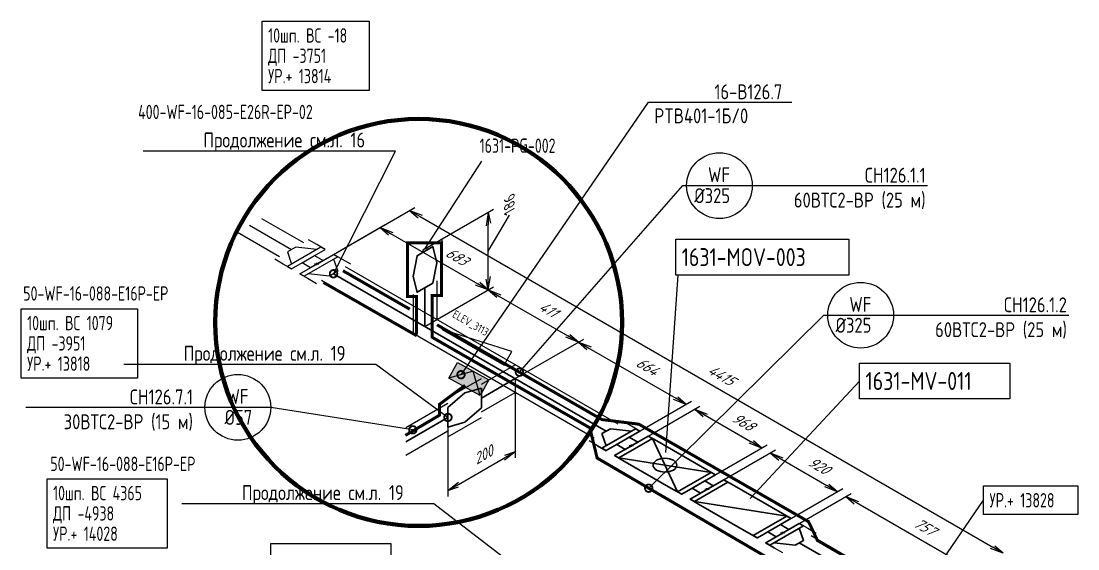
# Model space of a CAD drawing. Header units: millimetres. Extents: x 10051 to 26505, y 4675 to 5194.
# Drawn here: x 20534.5 to 20711.6, y 4920.1 to 5008.4 of the extents above; entities that cross this region are included whole.
import ezdxf
from ezdxf import colors
from ezdxf.entities.mleader import LeaderData, LeaderLine
from ezdxf.enums import TextEntityAlignment as Align
from ezdxf.math import Vec2, Vec3

# ---------------------------------------------------------------- set-up
doc = ezdxf.new("R2010")
doc.units = ezdxf.units.MM
doc.layers.get('0').update_dxf_attribs({"lineweight": 15})
for name, color, linetype, lineweight in [('--TEXT--', 150, 'Continuous', 25), ('_НС', 1, 'Continuous', 30), ('OFORMLENIE', 7, 'Continuous', 25), ('подложка', 252, 'Continuous', 9), ('Построение', 7, 'Continuous', 30)]:
    doc.layers.add(name, color=color, linetype=linetype, lineweight=lineweight)
doc.layers.add('Коробки', color=250, linetype='Continuous')
doc.styles.add('GOST_2.304', font='CS_Gost2304.shx', dxfattribs={"height": 2.5})
doc.styles.add('Style-CS_Gost2304', font='CS_Gost2304.shx')

# ---------------------------------------------------------------- blocks, each defined once
blk = doc.blocks.new('TerminatorOpen_0.4')
at = {"color": 0, "linetype": 'ByBlock', "lineweight": -2}
for q in [(-1, 0.2), (-1, 0), (-1, -0.2)]:
    blk.add_line((0, 0), q, dxfattribs=at)
blk = doc.blocks.new('A$C612D6D77')
at = {"layer": 'Коробки', "linetype": 'ByBlock', "ltscale": 0.5}
h = blk.add_hatch(color=3, dxfattribs=at)
h.paths.add_polyline_path([(300, 300), (0, 300), (0, 0)])
h.paths.add_polyline_path([(600, -2.328306436538696e-10), (600.0000000000001, 300), (300, 300)])
at = {"layer": 'Коробки', "linetype": 'ByBlock', "ltscale": 0.5, "true_color": 0xffffff}
blk.add_hatch(color=7, dxfattribs=at).paths.add_polyline_path([(0, -1.4210854715202e-14), (599.9999999997672, -1.4210854715202e-14), (300, 300)])
at = {"layer": 'Коробки', "linetype": 'ByBlock', "ltscale": 0.5}
for p, q in [((0, 0), (300, 300)), ((300, 300), (599.9999999997672, 0))]:
    blk.add_line(p, q, dxfattribs=at)
blk.add_lwpolyline([(0, 0), (600, 0), (600, 300), (0, 300)], close=True, dxfattribs=at)
blk = doc.blocks.new('_DotSmall')
at = {"color": 0, "linetype": 'ByBlock', "const_width": 0.5}
blk.add_lwpolyline([(-0.0625, 0, 1), (0.0625, 0, 1)], format="xyb", close=True, dxfattribs=at)

msp = doc.modelspace()

# ---------------------------------------------------------------- hatches: boundary and pattern name
at = {"layer": 'подложка', "true_color": 0x000000, "extrusion": (5.551115123125784e-17, -0.8164965809277268, -0.5773502691896247)}
h = msp.add_hatch(color=18, dxfattribs=at)
edge = h.paths.add_edge_path()
edge.add_arc((20586.87566228982, -2862.468224603889), 1, 225.0000000000001, 585.0000000000001)
at = {"layer": 'подложка', "extrusion": (0.7071067811865468, -0.4082482904638628, 0.5773502691896271)}
h = msp.add_hatch(color=256, dxfattribs=at)
edge = h.paths.add_edge_path()
edge.add_arc((14599.87276769448, -8849.471119199536), 1, -135.0000000000001, 225)
at = {"layer": 'подложка', "extrusion": (-0.7071067811865482, -0.4082482904638619, 0.5773502691896256)}
h = msp.add_hatch(color=256, dxfattribs=at)
edge = h.paths.add_edge_path()
edge.add_arc((6002.318785121346, 11752.72043361623), 0.4975144069315753, 135.0000000000001, 495.0000000000002)
h = msp.add_hatch(color=256, dxfattribs=at)
edge = h.paths.add_edge_path()
edge.add_arc((6007.947518095405, 11747.09170064217), 0.4975144069315753, 135.0000000000001, 495.0000000000002)
at = {"layer": 'подложка', "extrusion": (5.551115123125784e-17, -0.8164965809277268, -0.5773502691896247)}
h = msp.add_hatch(color=256, dxfattribs=at)
edge = h.paths.add_edge_path()
edge.add_arc((20617.30181700437, -2832.042069889404), 0.4975144069315753, 135.0000000000001, 495)
h = msp.add_hatch(color=256, dxfattribs=at)
edge = h.paths.add_edge_path()
edge.add_arc((20632.55848337131, -2816.785403522316), 1, 225.0000000000001, 585.0000000000001)
h = msp.add_hatch(color=256, dxfattribs=at)
edge = h.paths.add_edge_path()
edge.add_arc((20664.92369797223, -2784.420188921419), 1, 225.0000000000001, 585.0000000000001)
at = {"layer": 'Построение', "ltscale": 0.3, "extrusion": (0.7071067811865468, -0.4082482904638628, 0.5773502691896271)}
h = msp.add_hatch(color=256, dxfattribs=at)
edge = h.paths.add_edge_path()
edge.add_arc((14588.61530174625, -8849.471119199537), 1, 134.9999999999999, 494.9999999999999)
at = {"layer": 'Построение', "ltscale": 0.3, "extrusion": (5.551115123125784e-17, -0.8164965809277268, -0.5773502691896247)}
h = msp.add_hatch(color=256, dxfattribs=at)
edge = h.paths.add_edge_path()
edge.add_arc((20611.67308403019, -2826.413336915345), 0.4975144069315753, 135.0000000000001, 495)
at = {"layer": 'Построение', "ltscale": 0.3, "extrusion": (0.7071067811865468, -0.4082482904638628, 0.5773502691896271)}
h = msp.add_hatch(color=256, dxfattribs=at)
edge = h.paths.add_edge_path()
edge.add_arc((14582.98656877219, -8843.842386225479), 1, 134.9999999999999, 494.9999999999999)
at = {"layer": 'Построение', "ltscale": 0.3, "extrusion": (2.775557561562892e-17, -0.8164965809277268, -0.5773502691896247)}
h = msp.add_hatch(color=256, dxfattribs=at)
edge = h.paths.add_edge_path()
edge.add_arc((20655.07341526754, -2794.270471625964), 1.990057627726309, 225.0000000000001, 585.0000000000001)

# ---------------------------------------------------------------- linework, layer by layer
at = {"layer": '--TEXT--'}
for centre in [(20651.53048716794, 4980.895237887162), (20675.20417459032, 4959.191386119703), (20570.83571085417, 4943.76365240134)]:
    msp.add_circle(centre, 5.5075, dxfattribs=at)
at = {"layer": '_НС', "linetype": 'Continuous', "lineweight": 30, "const_width": 0.5}
for points in [[(20600.76243129489, 4955.92038503068), (20600.76243129489, 4962.335845873429), (20599.29439904066, 4962.335845873429), (20599.29439904066, 4971.31755171025), (20604.9833166957, 4971.31755171025), (20604.9833166957, 4962.519181582102), (20603.42338609061, 4962.519181582102), (20603.42338609061, 4955.3379759954)], [(20588.45044707344, 4966.639900971946), (20599.65442791881, 4960.204641262056)], [(20585.17932846796, 4964.685443502167), (20600.80020258134, 4955.767568235108)], [(20603.43145370133, 4955.481929274181), (20629.82717323733, 4940.330483234913), (20631.03828980521, 4935.280425740664), (20659.51428748916, 4918.639992315122), (20665.55857342441, 4918.172596630289), (20679.21444974377, 4910.341163659425), (20665.90132290174, 4902.541115023036), (20665.90132290174, 4904.899277214674), (20666.75930188273, 4905.650864695795), (20666.75930188273, 4911.157418728879), (20661.30284461754, 4914.312721885115), (20661.30284461754, 4906.407167709447), (20662.64642739695, 4905.35214831309), (20662.8003773019, 4900.565234928697), (20641.20421263569, 4887.950161159377)], [(20608.91017086609, 4947.454439436427), (20604.64460005649, 4944.287590255204), (20604.64460005649, 4942.462042754109), (20598.90573340398, 4939.066616903947)]]:
    msp.add_lwpolyline(points, dxfattribs=at)
msp.add_lwpolyline([(20604.20879927044, 4957.588735106243), (20631.83381709555, 4941.721681543006), (20638.04084789929, 4940.941077819247), (20666.47733982656, 4924.614260182878), (20667.95858832248, 4921.470946533227), (20682.46575546951, 4913.043397880783, -0.5755679881245659), (20682.46575546951, 4907.471010331525), (20643.22429299611, 4884.915454367685)], format="xyb", dxfattribs=at)
at = {"layer": 'OFORMLENIE', "color": 1, "lineweight": 106}
msp.add_circle((20601.13777636597, 4957.983795509195), 34.08296238890052, dxfattribs=at)
at = {"layer": 'подложка'}
for p, q in [((20611.66204139267, 4984.990171163183), (20602.16082873594, 4970.345553488951, 344.4163738883231)), ((20642.55953860984, 4936.226742191022, 51.14287221675836), (20644.64636875366, 4965.923203228638, 51.14287221675842)), ((20642.55953860984, 4936.226742191022, 51.14287221675816), (20644.64636875366, 4965.923203228638, 51.14287221675821)), ((20656.6975191336, 4928.512921412083, 61.48351498039429), (20675.01275718145, 4948.176564793583, 61.48351498039452)), ((20656.6975191336, 4928.512921412083, 61.48351498039429), (20675.01275718145, 4948.176564793583, 61.48351498039455)), ((20684.10040825585, 4911.161737375209, 84.72216661341066), (20695.78857438316, 4928.204975646469, 84.72216661341069)), ((20684.10040825585, 4911.161737375209, 84.72216661341069), (20695.78857438316, 4928.204975646469, 84.7221666134107))]:
    msp.add_line(p, q, dxfattribs=at)
at = {"layer": 'подложка', "extrusion": (-5.551115123125781e-17, 0.8164965809277269, 0.5773502691896247)}
for p, q in [((20584.06129580273, 4967.768113982122, 3.502362232888016), (20600.50152846545, 4977.259886735366, -9.921031525770745)), ((20601.38541194194, 4975.728955646118, -7.755968016309639), (20697.32341690644, 4920.339122654361, 70.57708501826478)), ((20574.80382985462, 4975.422315516058, -7.322313385532668), (20581.83974607222, 4971.360127393811, -1.577511850179421)), ((20584.06129580273, 4967.768113982122, 3.502362232887988), (20595.55178099711, 4974.402148702138, -5.879579641443415)), ((20570.80382985462, 4973.112914439247, -4.056327061821735), (20577.83974607222, 4969.050726317058, 1.688474473531512)), ((20596.4356644736, 4972.87121761289, -3.714516131982309), (20611.03038758042, 4964.444950298304, 8.202025384467005)), ((20584.06832612169, 4971.03004134931, -1.110699689320358), (20582.66817319699, 4971.838420017288, -2.253919765082445)), ((20585.48253968408, 4970.213544768412, 0.04400084905888768), (20584.06832612169, 4971.03004134931, -1.110699689320358)), ((20578.41147187215, 4967.764055025604, 3.508102464196652), (20577.01131894745, 4968.572433693582, 2.364882388434564)), ((20586.8897229275, 4969.401107143975, 1.192961156129526), (20588.30393648989, 4968.584610563019, 2.347661694508799)), ((20588.30393648989, 4968.584610563019, 2.347661694508799), (20589.70408941459, 4967.776231895041, 3.49088177027083)), ((20579.82568543454, 4966.947558444706, 4.662803002575897), (20578.41147187215, 4967.764055025604, 3.508102464196652)), ((20634.55848337131, 4940.922950222812, 41.46715690540823), (20588.87566228982, 4967.297939271564, 4.167289685173854)), ((20581.23286867797, 4966.135120820269, 5.811763309646535), (20582.64708224035, 4965.318624239313, 6.966463848025809)), ((20582.64708224035, 4965.318624239313, 6.966463848025809), (20584.04723516505, 4964.510245571335, 8.10968392378784)), ((20630.55848337131, 4938.613549146059, 44.73314322911916), (20584.87566228982, 4964.988538194812, 7.433276008884787)), ((20602.19155281576, 4957.300605215205, 18.30565509528547), (20613.68203800989, 4963.934639935222, 8.923713220954069)), ((20602.19155281576, 4957.300605215205, 18.30565509528545), (20613.68203800989, 4963.934639935222, 8.92371322095404)), ((20614.56592148638, 4962.403708846032, 11.08877673041517), (20626.14065176903, 4955.721035201525, 20.53950443135786)), ((20617.30181700437, 4948.576690118425, 30.64313414217627), (20628.7923021985, 4955.210724838442, 21.26119226784489)), ((20617.30181700437, 4948.576690118425, 30.64313414217627), (20628.7923021985, 4955.210724838442, 21.26119226784486)), ((20629.67618567499, 4953.679793749194, 23.426255777306), (20644.2116846233, 4945.287719518659, 35.29444097058656)), ((20611.67308403019, 4947.636340697369, 36.87196853231431), (20617.30181700437, 4950.886091195178, 32.2761273040317)), ((20606.04435105601, 4945.343175446571, 42.14421767549996), (20611.67308403019, 4948.592925944322, 37.54837644721738)), ((20611.67308403019, 4943.017538543863, 33.60598220860342), (20617.30181700437, 4946.267289041672, 29.01014098032081)), ((20606.04435105601, 4944.386590199618, 41.46780976059689), (20599.00843483864, 4940.324402077371, 47.21261129595017)), ((20635.3728498584, 4938.14337443556, 45.398070681405), (20646.86333505277, 4944.777409155577, 36.0161288070736)), ((20636.78003310182, 4937.330936811122, 46.54703098847564), (20648.27051829619, 4943.964971531139, 37.16508911414424)), ((20606.04435105601, 4938.811202799159, 37.52541552198296), (20611.67308403019, 4942.06095329691, 32.92957429370038)), ((20649.15440177268, 4942.434040441891, 39.33015262360534), (20656.87633381484, 4937.975780898661, 45.63508373422242)), ((20636.78706342078, 4940.59286417831, 41.93396906626727), (20635.38691049608, 4941.401242846288, 40.79074899050521)), ((20638.20127698316, 4939.776367597413, 43.08866960464651), (20636.78706342078, 4940.59286417831, 41.93396906626727)), ((20606.04435105601, 4939.767788046112, 38.201823436886), (20599.00843483864, 4935.705599923866, 43.94662497223928)), ((20631.13020917124, 4937.326877854604, 46.55277121978428), (20629.73005624654, 4938.135256522582, 45.40955114402222)), ((20648.03749904994, 4930.831435815562, 55.73871344504086), (20659.52798424431, 4937.465470535579, 46.35677157070945)), ((20649.4446822936, 4930.018998191124, 56.8876737521115), (20660.93516748774, 4936.653032911141, 47.50573187778009)), ((20661.81905096423, 4935.122101821893, 49.6707953872412), (20669.54098300662, 4930.663842278664, 55.97572649785825)), ((20660.70214824172, 4923.519497195564, 66.07935620867669), (20672.19263343609, 4930.153531915581, 56.69741433434528)), ((20662.10933148515, 4922.707059571127, 67.2283165157473), (20673.59981667952, 4929.341094291143, 57.84637464141589)), ((20674.48370015601, 4927.810163201895, 60.011438150877), (20692.37366943809, 4917.481384621133, 74.61853690259214)), ((20664.93775860991, 4924.34005273298, 64.91891543898883), (20666.3519721723, 4923.523556152024, 66.0736159773681)), ((20666.3519721723, 4923.523556152024, 66.0736159773681), (20667.752125097, 4922.715177484046, 67.2168360531302)), ((20679.90610169925, 4914.741490574161, 78.49333222327256), (20666.92369797223, 4922.236884860569, 67.89324396803322)), ((20660.69511792276, 4920.257569828318, 70.69241813088512), (20662.09527084747, 4919.44919116034, 71.8356382066472))]:
    msp.add_line(p, q, dxfattribs=at)
at = {"layer": 'подложка', "extrusion": (0.7071067811865468, -0.4082482904638627, 0.577350269189627)}
for p, q in [((20602.19155281576, 4970.299607206325, 27.49733755185065), (20613.68203800989, 4976.933641926342, 18.11539567751925)), ((20612.7981545334, 4969.923830567699, 14.24124228572368), (20616.33368843936, 4975.945492852086, 14.16907350207496)), ((20612.7981545334, 4965.46557102447, 11.08877673041517), (20612.7981545334, 4974.382090110928, 17.39370784103221)), ((20602.19155281576, 4957.300605215205, 18.30565509528547), (20613.68203800989, 4963.934639935222, 8.923713220954069)), ((20617.30181700437, 4948.576690118425, 30.64313414217621), (20617.30181700437, 4935.308620678334, 21.26119226784481)), ((20606.04435105601, 4942.077189122865, 39.8348165987414), (20606.04435105601, 4928.809119682774, 30.45287472440999)), ((20607.81211800899, 4930.850361135104, 29.73118688792296), (20615.53405005138, 4935.308620678334, 23.42625577730591))]:
    msp.add_line(p, q, dxfattribs=at)
at = {"layer": 'подложка', "extrusion": (-0.7071067811865468, 0.4082482904638627, -0.577350269189627)}
for p, q in [((20602.5226547553, 4970.490769000273, 27.22699395018702), (20601.86045087597, 4970.108445412319, 27.76768115351439)), ((20602.5226547553, 4970.490769000273, 27.22699395018702), (20602.5226547553, 4970.108445412319, 26.95665034852334)), ((20601.86045087597, 4970.108445412319, 27.76768115351439), (20601.86045087597, 4969.726121824366, 27.49733755185071))]:
    msp.add_line(p, q, dxfattribs=at)
at = {"layer": 'подложка', "extrusion": (0.7071067811865483, 0.408248290463862, -0.5773502691896257)}
for p, q in [((20605.01997994052, 4971.932600368178, 25.18793647509216), (20605.01997994052, 4965.433099372618, 20.59209524680956)), ((20599.36312569099, 4968.666614044472, 29.80673862860917), (20599.36312569099, 4962.167113048912, 25.21089740032657)), ((20604.19155281576, 4964.954806749141, 21.26850316171259), (20604.19155281576, 4958.455305753581, 16.67266193343001)), ((20600.19155281576, 4962.645405672389, 24.53448948542352), (20600.19155281576, 4956.145904676829, 19.93864825714094))]:
    msp.add_line(p, q, dxfattribs=at)
at = {"layer": 'подложка', "extrusion": (5.551115123125781e-17, -0.8164965809277269, -0.5773502691896247)}
for p, q in [((20584.41484919333, 4967.768113982122, 3.502362232888045), (20583.70774241214, 4967.768113982122, 3.502362232888045)), ((20584.06129580273, 4967.563989836854, 3.79103736748287), (20584.06129580273, 4967.972238127331, 3.213687098293219)), ((20637.13358649242, 4937.330936811122, 46.54703098847564), (20636.42647971123, 4937.330936811122, 46.54703098847564)), ((20636.78003310182, 4937.126812665854, 46.83570612307047), (20636.78003310182, 4937.535060956332, 46.25835585388081)), ((20649.7982356842, 4930.018998191124, 56.8876737521115), (20649.091128903, 4930.018998191124, 56.8876737521115)), ((20649.4446822936, 4929.814874045856, 57.17634888670632), (20649.4446822936, 4930.223122336334, 56.59899861751667)), ((20662.46288487574, 4922.707059571127, 67.22831651574732), (20661.75577809455, 4922.707059571127, 67.22831651574735)), ((20662.10933148515, 4922.502935425859, 67.51699165034215), (20662.10933148515, 4922.911183716336, 66.93964138115253))]:
    msp.add_line(p, q, dxfattribs=at)
at = {"layer": 'подложка', "extrusion": (-5.551115123125781e-17, 0.8164965809277269, 0.5773502691896247), "elevation": 4058.187769686148}
msp.add_lwpolyline([(-20572.80382985462, -2876.540057039082), (-20579.83974607222, -2869.504140821499)], dxfattribs=at)
at = {"layer": 'подложка', "extrusion": (-5.551115123125781e-17, 0.8164965809277269, 0.5773502691896247), "flags": 128}
for points, elevation in [([(-20584.06129580273, -2869.504140821542), (-20580.54333769393, -2870.20773244324), (-20579.13615445051, -2868.800549199729), (-20579.83974607222, -2865.282591090979)], 4058.187769686219), ([(-20586.87566228982, -2866.689774334479), (-20587.57925391154, -2863.171816225633), (-20586.17207066811, -2861.764632982147), (-20582.65411255931, -2862.468224603926)], 4058.187769686176)]:
    msp.add_lwpolyline(points, dxfattribs=dict(at, elevation=elevation))
at = {"layer": 'подложка', "elevation": 24.47439461873101, "flags": 128}
msp.add_lwpolyline([(20605.05053248725, 4956.804673070568), (20615.44283733264, 4950.804673070568), (20616.77583733274, 4953.113496797057), (20605.05053248725, 4956.804673070568)], dxfattribs=at)
at = {"layer": 'подложка'}
for points in [[(20574.91241093029, 5008.448757752227, 2.35340192581735), (20592.87097424528, 5008.448757752227, 2.353401925817463), (20592.87097424528, 4996.848757752192, 2.353401925817435), (20574.91241093029, 4996.848757752192, 2.353401925817364)], [(20585.46847904616, 4970.205426855435, 0.05548131167610215), (20584.76488742445, 4970.611645667654, -0.5189988418592169), (20579.13615445051, 4967.361895169903, 4.07684238642342), (20579.83974607222, 4966.955676357684, 4.651322539958739)], [(20644.21113951594, 4971.923203228638, 51.14287221675833), (20673.21113951594, 4971.923203228638, 51.14287221675837), (20673.21113951594, 4965.923203228638, 51.14287221675838), (20644.21113951594, 4965.923203228638, 51.1428722167584)], [(20586.87566228982, 4969.392989230997, 1.204441618746769), (20587.57925391154, 4968.986770418778, 1.778921772282088), (20581.95052093759, 4965.737019920969, 6.37476300056464), (20581.24692931565, 4966.143238733188, 5.800282847029321)], [(20583.00590837005, 4967.158785763793, 4.364082463182497), (20581.59872512662, 4967.971223388231, 3.215122156111859), (20583.70949999199, 4969.189879824888, 1.491681695505902), (20585.11668323542, 4968.37744220045, 2.64064200257654)], [(20534.5280244967, 4960.278851645478, 39.83481659874154), (20554.00946598146, 4960.278851645478, 39.83481659874163), (20554.00946598146, 4948.678851645502, 39.83481659874153), (20534.5280244967, 4948.678851645502, 39.83481659874153)], [(20675.01275718145, 4951.176564793583, 61.48351498039462), (20700.18775718127, 4951.176564793583, 61.48351498039435), (20700.18775718127, 4945.176564793583, 61.48351498039435), (20675.01275718145, 4945.176564793583, 61.48351498039446)], [(20538.87487581033, 4931.804095576223, 115.9949007160414), (20558.98626689902, 4931.804095576223, 115.9949007160414), (20558.98626689902, 4920.204095576246, 115.9949007160415), (20538.87487581033, 4920.204095576246, 115.9949007160415)], [(20695.78857438316, 4930.604975646493, 84.72216661341066), (20711.5953098445, 4930.604975646493, 84.7221666134107), (20711.5953098445, 4925.804975646446, 84.72216661341075), (20695.78857438316, 4925.804975646446, 84.72216661341072)], [(20576.35432483096, 4920.986218130256, 122.3345039092345), (20596.46571591988, 4920.986218130256, 122.3345039092345), (20596.46571591988, 4909.386218130279, 122.3345039092345), (20576.35432483096, 4909.386218130279, 122.3345039092345)]]:
    msp.add_3dface(points, dxfattribs=at)
at = {"layer": 'Построение', "ltscale": 0.3, "extrusion": (0.7071067811865468, -0.4082482904638627, 0.577350269189627)}
for points, elevation in [([(14601.19717545277, -8850.795526957936), (14604.46912482046, -8848.847985348908), (14606.49480648722, -8845.497895923512), (14603.84599097004, -8842.849080406402), (14600.49590154479, -8844.874762073134), (14598.5483599356, -8848.146711440873), (14601.19717545277, -8850.795526957936)], 12554.70863180249), ([(14590.03294007229, -8848.053480873281), (14587.94830291364, -8844.551205388343), (14584.40420709818, -8842.424747899073), (14581.56893044582, -8845.260024551424), (14583.69538793509, -8848.80412036689), (14587.19766341992, -8850.888757525585), (14590.03294007229, -8848.053480873281)], 12576.07777234902)]:
    msp.add_lwpolyline(points, close=True, dxfattribs=dict(at, elevation=elevation))
at = {"layer": 'Построение', "ltscale": 0.3, "extrusion": (-5.551115123125781e-17, 0.8164965809277269, 0.5773502691896247)}
for points, elevation in [([(-20632.55848337131, -2816.785403522328), (-20586.87566228982, -2862.468224603926)], 4058.187769686176), ([(-20606.04435105601, -2820.784603941302), (-20599.00843483864, -2813.748687723695)], 4058.187769686207), ([(-20636.78003310182, -2816.785403522327), (-20633.26207499302, -2817.488995144106), (-20631.85489174959, -2816.081811900572), (-20632.55848337131, -2812.563853791821)], 4058.187769686156), ([(-20639.60846022659, -2815.392280916548), (-20641.02267378898, -2813.978067354137)], 4058.18776968623), ([(-20640.29799121062, -2814.674628657072), (-20644.51954094114, -2799.195612978407)], 4058.187769686227), ([(-20632.54442273363, -2811.142609910592), (-20631.13020917124, -2812.556823472921)], 4058.187769686146), ([(-20649.45171261232, -2805.549028530788), (-20641.02267378898, -2813.978067354127)], 4058.187769686166), ([(-20633.95160597705, -2809.735426667034), (-20635.36581953944, -2808.321213104647)], 4058.187769686163), ([(-20650.14827391531, -2804.824345952436), (-20634.66925823668, -2809.045895682999)], 4058.187769686195), ([(-20643.79485836302, -2799.892174281261), (-20635.36581953944, -2808.321213104657)], 4058.187769686228), ([(-20650.86592617471, -2804.134814968412), (-20649.45171261232, -2805.549028530764)], 4058.187769686202), ([(-20652.27310941837, -2802.727631724902), (-20653.68732298075, -2801.313418162548)], 4058.18776968625), ([(-20645.2090719254, -2798.477960718898), (-20643.79485836302, -2799.892174281284)], 4058.187769686199), ([(-20653.68732298075, -2801.313418162548), (-20662.1163618041, -2792.884379339128)], 4058.187769686255), ([(-20646.61625516883, -2797.070777475422), (-20648.03046873122, -2795.656563913011)], 4058.187769686217), ([(-20648.03046873122, -2795.656563913001), (-20656.45950755457, -2787.227525089581)], 4058.187769686158), ([(-20663.53057536649, -2791.470165776732), (-20662.1163618041, -2792.884379339085)], 4058.187769686143), ([(-20657.87372111695, -2785.813311527261), (-20656.45950755457, -2787.227525089591)], 4058.187769686222), ([(-20664.92369797223, -2788.641738651992), (-20665.62728959395, -2785.123780543194), (-20664.22010635052, -2783.716597299683), (-20660.70214824172, -2784.420188921438)], 4058.187769686189), ([(-20659.28090436038, -2784.406128283742), (-20660.69511792276, -2782.991914721331)], 4058.187769686159), ([(-20677.90610169925, -2771.437785194581), (-20664.92369797223, -2784.420188921448)], 4058.187769686253)]:
    msp.add_lwpolyline(points, dxfattribs=dict(at, elevation=elevation))
at = {"layer": 'Построение', "ltscale": 0.3, "extrusion": (-0.7071067811865483, -0.408248290463862, 0.5773502691896257), "elevation": -16581.19007679817}
msp.add_lwpolyline([(6007.947518095639, 11747.09170064267), (6002.318785121562, 11752.72043361672)], dxfattribs=at)
at = {"layer": 'Построение', "ltscale": 0.3, "extrusion": (5.551115123125781e-17, -0.8164965809277269, -0.5773502691896247)}
for points, elevation in [([(20617.30181700437, -2832.042069889428), (20611.67308403019, -2826.413336915355)], -4058.187769686137), ([(20662.81292310709, -2792.159696760742), (20647.33390742823, -2796.381246491319)], -4058.187769686136)]:
    msp.add_lwpolyline(points, dxfattribs=dict(at, elevation=elevation))
at = {"layer": 'Построение', "ltscale": 0.3, "extrusion": (-5.551115123125781e-17, 0.8164965809277269, 0.5773502691896247)}
msp.add_circle((-20642.408766076, -2806.935120817711, 4058.187769686215), 1.990057627726302, dxfattribs=at)
at = {"layer": 'Построение', "ltscale": 0.3}
for points in [[(20638.18721634548, 4939.768249684435, 43.1001500672637), (20637.48362472377, 4940.174468496654, 42.52566991372838), (20631.85489174959, 4936.924717998845, 47.12151114201102), (20632.55848337131, 4936.518499186626, 47.69599129554634)], [(20639.59439958891, 4938.955812059998, 44.24911037433438), (20640.29799121062, 4938.549593247779, 44.8235905278697), (20634.66925823668, 4935.29984274997, 49.41943175615228), (20633.96566661497, 4935.706061562189, 48.84495160261696)], [(20634.31746242571, 4937.534046217232, 46.25979091169945), (20635.72464566937, 4936.721608592794, 47.40875121877009), (20637.83542053451, 4937.940265029451, 45.68531075816414), (20636.42823729108, 4938.752702653888, 44.5363504510935)], [(20650.14827391531, 4932.862529876656, 52.86631267736425), (20650.85186553703, 4932.456311064438, 53.44079283089962), (20645.22313256309, 4929.206560566628, 58.03663405918218), (20644.51954094114, 4929.612779378906, 57.4621539056468)], [(20652.9626404024, 4931.237654627781, 55.1642332915055), (20652.25904878069, 4931.64387344, 54.58975313797018), (20646.63031580651, 4928.394122942191, 59.18559436625281), (20647.33390742823, 4927.987904129972, 59.76007451978813)], [(20646.98211161749, 4930.222107597234, 56.60043367533531), (20648.38929486091, 4929.409669972796, 57.74939398240595), (20650.50006972629, 4930.628326409453, 56.02595352179999), (20649.09288648263, 4931.44076403389, 54.87699321472935)], [(20663.51651472881, 4925.14437244444, 63.7814355945354), (20662.81292310709, 4925.550591256659, 63.20695544100005), (20657.18419013292, 4922.300840758908, 67.80279666928269), (20657.88778175463, 4921.894621946689, 68.37727682281803)], [(20664.92369797223, 4924.331934820002, 64.93039590160605), (20665.62728959395, 4923.925716007783, 65.50487605514142), (20659.99855662, 4920.675965509974, 70.10071728342406), (20659.29496499829, 4921.082184322193, 69.52623712988868)], [(20661.05394405269, 4922.097731352798, 68.0900367460418), (20659.64676080903, 4922.910168977236, 66.94107643897114), (20661.75753567441, 4924.128825413893, 65.21763597836518), (20663.16471891783, 4923.316387789455, 66.36659628543585)]]:
    msp.add_3dface(points, dxfattribs=at)

# ---------------------------------------------------------------- block references
at = {"layer": 'Коробки', "linetype": 'ByBlock', "xscale": -0.01, "yscale": 0.01, "zscale": 0.01, "rotation": 330.8751218249242}
msp.add_blockref('A$C612D6D77', (20611.43494817298, 4945.731226524771), dxfattribs=at)
at = {"layer": 'подложка', "extrusion": (-5.551115123125781e-17, 0.8164965809277269, 0.5773502691896247), "xscale": 2.5, "yscale": 2.5, "zscale": 2.5}
for p, rotation in [((-20599.61764498896, -2880.838940277056, 4058.187769686186), 314.9999999999999), ((-20594.66789752062, -2875.889192808745, 4058.187769686212), 314.9999999999999), ((-20612.7981545334, -2857.758935795799, 4058.187769686194), 134.9999999999999), ((-20612.7981545334, -2857.758935795799, 4058.187769686194), 314.9999999999999), ((-20627.90841872201, -2842.648671607218, 4058.187769686152), 134.9999999999999), ((-20627.90841872201, -2842.648671607218, 4058.187769686152), 314.9999999999999), ((-20645.97945157628, -2824.577638753131, 4058.187769686194), 134.9999999999999), ((-20647.3866348197, -2823.170455509564, 4058.187769686166), 314.9999999999999), ((-20658.64410076782, -2811.912989561428, 4058.187769686152), 134.9999999999999), ((-20660.05128401125, -2810.505806317918, 4058.187769686154), 314.9999999999999), ((-20671.3087499596, -2799.248340369792, 4058.187769686206), 134.9999999999999), ((-20672.71593320303, -2797.841157126305, 4058.187769686192), 314.9999999999999), ((-20699.09118385942, -2781.36540140656, 4058.18776968616), 134.9999999999999)]:
    msp.add_blockref('TerminatorOpen_0.4', p, dxfattribs=dict(at, rotation=rotation))
at = {"layer": 'подложка', "extrusion": (0.7071067811865468, -0.4082482904638627, 0.577350269189627)}
for p, xscale, yscale, zscale, rotation in [((14616.10810238609, -8854.448987943182, 12554.70863180274), 2.499999999999999, 2.499999999999999, 2.499999999999999, 44.99999999999996), ((14604.85063643792, -8865.70645389124, 12554.70863180249), 2.499999999999999, 2.499999999999999, 2.499999999999999, 225), ((14583.6374330024, -8865.706453891282, 12576.07777234919), 2.5, 2.5, 2.5, 314.9999999999999), ((14572.37996705414, -8854.448987943071, 12576.07777234902), 2.5, 2.5, 2.5, 134.9999999999999)]:
    msp.add_blockref('TerminatorOpen_0.4', p, dxfattribs=dict(at, xscale=xscale, yscale=yscale, zscale=zscale, rotation=rotation))

# ---------------------------------------------------------------- texts
at = {"layer": '--TEXT--', "style": 'GOST_2.304'}
for s, p in [('PTB401-1Б/0', (20640.63597345717, 4991.337295565116)), ('WF', (20649.62941756682, 4981.465191270167)), ('%%C325', (20647.31750999192, 4977.967301893557)), ('WF', (20673.3031049892, 4959.761339502707)), ('%%C325', (20670.9911974143, 4956.263450126098)), ('WF', (20568.93464125305, 4944.333605784344)), ('%%C57', (20568.62538671787, 4940.835716407735))]:
    msp.add_text(s, height=2.5, rotation=359.9999993329894, dxfattribs=at).set_placement(p)
at = {"layer": 'подложка', "style": 'Style-CS_Gost2304'}
for s, height, width, p in [('10шп. ВС -18', 2.399999999999999, 0.8750000000000268, (20575.91241093029, 5006.048757752204, 2.353401925817407)), ('ДП -3751', 2.399999999999999, 0.8750000000000268, (20575.91241093029, 5002.648757752238, 2.353401925817407)), ('УР.+ 13814', 2.399999999999999, 0.8750000000000268, (20575.91241093029, 4999.248757752215, 2.35340192581752)), ('400-WF-16-085-E26R-EP-02', 2.399999999999999, 0.8750000000000268, (20554.12948237475, 4993.240908484182, 2.353401925817165)), ('1631-PG-002', 2.4, 0.8750000000000646, (20611.35657181943, 4987.587934473137, -106.086969263046)), ('50-WF-16-088-E16P-EP', 2.399999999999999, 0.8750000000000268, (20534.87571627556, 4962.842202264361, 39.83481659874148)), ('10шп. ВС 1079', 2.399999999999999, 0.8750000000001807, (20535.5280244967, 4957.878851645513, 39.83481659874151)), ('ДП -3951', 2.399999999999999, 0.8750000000001807, (20535.5280244967, 4954.47885164549, 39.8348165987416)), ('УР.+ 13818', 2.399999999999999, 0.8750000000001807, (20535.5280244967, 4951.078851645525, 39.83481659874147)), ('50-WF-16-088-E16P-EP', 2.399999999999999, 0.8750000000000281, (20539.41882076226, 4934.299984958661, 115.9949007160415)), ('10шп. ВС 4365', 2.4, 0.8750000000000646, (20539.87487581033, 4929.404095576258, 115.9949007160416)), ('УР.+ 13828', 2.399999999999999, 0.8750000000000917, (20696.78857438316, 4928.204975646469, 84.72216661341069)), ('ДП -4938', 2.4, 0.8750000000000646, (20539.87487581033, 4926.004095576234, 115.9949007160417)), ('УР.+ 14028', 2.4, 0.8750000000000646, (20539.87487581033, 4922.604095576269, 115.9949007160415))]:
    msp.add_text(s, height=height, rotation=359.9999999999999, dxfattribs=dict(at, width=width)).set_placement(p, align=Align.MIDDLE_LEFT)
for s, p in [('1631-MOV-003', (20645.21113951594, 4968.923203228638, 51.14287221675833)), ('1631-MV-011', (20676.01275718145, 4948.176564793583, 61.4835149803947))]:
    msp.add_text(s, height=2.999999999999999, rotation=359.9999999999999, dxfattribs=at).set_placement(p, align=Align.MIDDLE_LEFT)
at = {"layer": 'подложка', "extrusion": (0.7071067811865468, -0.4082482904638627, 0.577350269189627), "char_height": 2.5, "attachment_point": 5, "style": 'GOST_2.304'}
for s, insert, text_direction in [('\\A1;186', (20616.33368843936, 4977.743054662555, 15.44014164786145), (-1.85404559666582e-16, 0.8164965809277268, 0.5773502691896248)), ('\\A1;200', (20612.29180246385, 4935.988259976279, 27.87775943829109), (0.7071067811865482, 0.4082482904638619, -0.5773502691896256))]:
    msp.add_mtext(s, dxfattribs=dict(at, insert=insert, text_direction=text_direction))
at = {"layer": 'подложка', "extrusion": (-5.551115123125781e-17, 0.8164965809277269, 0.5773502691896247), "char_height": 2.5, "attachment_point": 5, "text_direction": (0.7071067811865468, -0.4082482904638627, 0.577350269189627), "style": 'GOST_2.304'}
for s, insert in [('\\A1;683', (20607.86182643662, 4968.825871743044, 2.006466861642862)), ('\\A1;411', (20623.18171375248, 4959.98093067728, 14.51510247520976)), ('\\A1;664', (20639.77236227391, 4950.402315287458, 28.06131026826951)), ('\\A1;4415', (20652.18284154873, 4948.9525978038, 30.11152039530084)), ('\\A1;968', (20655.84379491842, 4941.123469323808, 41.18358007323717)), ('\\A1;920', (20668.50844411019, 4933.81153070381, 51.52422283687299)), ('\\A1;757', (20686.2571119217, 4923.564332565074, 66.01594942105784))]:
    msp.add_mtext(s, dxfattribs=dict(at, insert=insert))
at = {"layer": 'подложка', "style": 'Style-CS_Gost2304'}
msp.add_attdef('ELEV_3113', text='0.3%', height=1.333332, rotation=329.9999999999999, dxfattribs=at).set_placement((20609.85793960912, 4957.877346499139, 24.47439461873098), align=Align.MIDDLE_CENTER)

# ---------------------------------------------------------------- leaders
at = {"layer": '--TEXT--'}
ml = msp.add_multileader_mtext('Standard', dxfattribs=at)
ml.set_content('16-В126.7', color=256, style='GOST_2.304')
ml.set_leader_properties()
ml.set_arrow_properties(name='DOTSMALL')
ml.build(insert=Vec2(0, 0))
ml.multileader.update_dxf_attribs({"text_left_attachment_type": 6, "text_right_attachment_type": 6, "dogleg_length": 13.61424073723116, "arrow_head_size": 2.5})
ctx = ml.context
ctx.base_point, ctx.char_height, ctx.arrow_head_size, ctx.plane_origin = Vec3(20645.76009988329, 4994.862493746348), 2.5, 2.5, Vec3(20614.36894160718, 4898.149402792849)
ctx.left_attachment, ctx.right_attachment, ctx.text_align_type = 6, 6, 2
notes = []
notes.append((ctx, [(1, (1, 1, 0), (20639.67702736222, 4994.862493746348), (1, 0), 6.083072521061112, [(0, [(20608.23399590157, 4949.23178427407)], 0, [])])]))
ctx.mtext.insert, ctx.mtext.defined_height, ctx.mtext.alignment, ctx.mtext.flow_direction = Vec3(20662.07259988329, 4997.862493746348), 0.03090856179278711, 3, 5
ml = msp.add_multileader_mtext('Standard', dxfattribs=at)
ml.set_content('{\\C0;Продолжение см.л. 16}', color=256, style='GOST_2.304')
ml.set_leader_properties()
ml.set_arrow_properties(name='DOTSMALL')
ml.build(insert=Vec2(0, 0))
ml.multileader.update_dxf_attribs({"text_left_attachment_type": 6, "text_right_attachment_type": 6, "dogleg_length": 0.36, "arrow_head_size": 2.5})
ctx = ml.context
ctx.base_point, ctx.char_height, ctx.arrow_head_size, ctx.plane_origin = Vec3(20557.20533878047, 4986.667682680441), 2.5, 2.5, Vec3(20598.04134952532, 4989.796976711535)
ctx.left_attachment, ctx.right_attachment, ctx.text_align_type = 6, 6, 2
notes.append((ctx, [(0, (1, 1, 0), (20597.23142499995, 4986.667682680441), (-1, 0), 3.06047700272201, [(0, [(20586.87566228982, 4966.143238733284)], 0, [])])]))
ctx.mtext.insert, ctx.mtext.defined_height, ctx.mtext.alignment, ctx.mtext.flow_direction = Vec3(20592.17094799723, 4989.792682680441), 0.03090856179278711, 3, 5
ml = msp.add_multileader_mtext('Standard', dxfattribs=at)
ml.set_content('СН126.1.1\\P60ВТС2-ВР (25 м)', color=256, style='GOST_2.304')
ml.set_leader_properties()
ml.set_arrow_properties(name='DOTSMALL')
ml.build(insert=Vec2(0, 0))
ml.multileader.update_dxf_attribs({"text_left_attachment_type": 6, "text_right_attachment_type": 6, "dogleg_length": 0.36, "arrow_head_size": 2.5})
ctx = ml.context
ctx.base_point, ctx.char_height, ctx.arrow_head_size, ctx.plane_origin = Vec3(20656.3952745435, 4980.895237887162), 2.5, 2.5, Vec3(20654.10441934603, 5006.48843133793)
ctx.left_attachment, ctx.right_attachment, ctx.text_align_type = 6, 6, 2
notes.append((ctx, [(1, (1, 1, 0), (20645.3802745435, 4980.895237887162), (1, 0), 11.015, [(0, [(20618.02130818299, 4949.655208324624)], 0, [])])]))
ctx.mtext.insert, ctx.mtext.defined_height, ctx.mtext.alignment, ctx.mtext.flow_direction = Vec3(20686.08425092146, 4983.895237887162), 0.03090856179278711, 3, 5
ml = msp.add_multileader_mtext('Standard', dxfattribs=at)
ml.set_content('СН126.1.2\\P60ВТС2-ВР (25 м)', color=256, style='GOST_2.304')
ml.set_leader_properties()
ml.set_arrow_properties(name='DOTSMALL')
ml.build(insert=Vec2(0, 0))
ml.multileader.update_dxf_attribs({"text_left_attachment_type": 6, "text_right_attachment_type": 6, "dogleg_length": 0.36, "arrow_head_size": 2.5})
ctx = ml.context
ctx.base_point, ctx.char_height, ctx.arrow_head_size, ctx.plane_origin = Vec3(20680.06896196588, 4959.191386119703), 2.5, 2.5, Vec3(20677.77810676841, 4984.784579570471)
ctx.left_attachment, ctx.right_attachment, ctx.text_align_type = 6, 6, 2
notes.append((ctx, [(1, (1, 1, 0), (20669.05396196588, 4959.191386119703), (1, 0), 11.015, [(0, [(20639.6876439045, 4930.22602860731)], 0, [])])]))
ctx.mtext.insert, ctx.mtext.defined_height, ctx.mtext.alignment, ctx.mtext.flow_direction = Vec3(20709.75793834384, 4962.191386119703), 0.03090856179278711, 3, 5
at = {"layer": '--TEXT--', "lineweight": 25}
ml = msp.add_multileader_mtext('Standard', dxfattribs=at)
ml.set_content('{\\C0;Продолжение см.л. 19}', color=256, style='GOST_2.304')
ml.set_leader_properties()
ml.set_arrow_properties(name='DOTSMALL')
ml.build(insert=Vec2(0, 0))
ml.multileader.update_dxf_attribs({"text_left_attachment_type": 6, "text_right_attachment_type": 6, "dogleg_length": 0.36, "arrow_head_size": 2.5})
ctx = ml.context
ctx.base_point, ctx.char_height, ctx.arrow_head_size, ctx.plane_origin = Vec3(20553.82640952527, 4950.938616340894), 2.5, 2.5, Vec3(20594.75783467541, 4954.067910371988)
ctx.left_attachment, ctx.right_attachment, ctx.text_align_type = 6, 6, 2
notes.append((ctx, [(0, (1, 1, 0), (20593.94791015004, 4950.938616340894), (-1, 0), 3.06047700272201, [(0, [(20606.04435105601, 4942.077189122865)], 0, [])])]))
ctx.mtext.insert, ctx.mtext.defined_height, ctx.mtext.alignment, ctx.mtext.flow_direction = Vec3(20588.88743314732, 4954.063616340894), 0.03090856179278711, 3, 5
at = {"layer": '--TEXT--'}
ml = msp.add_multileader_mtext('Standard', dxfattribs=at)
ml.set_content('СН126.7.1\\P30ВТС2-ВР (15 м)', color=256, style='GOST_2.304')
ml.set_leader_properties()
ml.set_arrow_properties(name='DOTSMALL')
ml.build(insert=Vec2(0, 0))
ml.multileader.update_dxf_attribs({"text_left_attachment_type": 6, "text_right_attachment_type": 6, "dogleg_length": 0.36, "arrow_head_size": 2.5})
ctx = ml.context
ctx.base_point, ctx.char_height, ctx.arrow_head_size, ctx.plane_origin = Vec3(20534.3877580981, 4943.76365240134), 2.5, 2.5, Vec3(20581.24255201621, 4972.186571965405)
ctx.left_attachment, ctx.right_attachment, ctx.text_align_type = 6, 6, 2
notes.append((ctx, [(0, (1, 1, 0), (20576.34321085401, 4943.76365240134), (-1, 0), 11.015, [(0, [(20600.1605380764, 4940.000494132451)], 0, [])])]))
ctx.mtext.insert, ctx.mtext.defined_height, ctx.mtext.alignment, ctx.mtext.flow_direction = Vec3(20563.32821085401, 4946.76365240134), 0.03090856179278711, 3, 5
at = {"layer": '--TEXT--', "lineweight": 25}
ml = msp.add_multileader_mtext('Standard', dxfattribs=at)
ml.set_content('{\\C0;Продолжение см.л. 19}', color=256, style='GOST_2.304')
ml.set_leader_properties()
ml.set_arrow_properties(name='DOTSMALL')
ml.build(insert=Vec2(0, 0))
ml.multileader.update_dxf_attribs({"text_left_attachment_type": 6, "text_right_attachment_type": 6, "dogleg_length": 0.36, "arrow_head_size": 2.5})
ctx = ml.context
ctx.base_point, ctx.char_height, ctx.arrow_head_size, ctx.plane_origin = Vec3(20563.58423992671, 4927.61183412712), 2.5, 2.5, Vec3(20604.51566507684, 4930.741128158214)
ctx.left_attachment, ctx.right_attachment, ctx.text_align_type = 6, 6, 2
notes.append((ctx, [(0, (1, 1, 0), (20603.70574055148, 4927.61183412712), (-1, 0), 3.06047700272201, [(0, [(20637.44676194389, 4901.711273727371)], 0, [])])]))
ctx.mtext.insert, ctx.mtext.defined_height, ctx.mtext.alignment, ctx.mtext.flow_direction = Vec3(20598.64526354876, 4930.73683412712), 0.03090856179278711, 3, 5
for ctx, leaders in notes:
    for number, flags, end, landing, length, lines in leaders:
        leader = LeaderData()
        leader.index, (leader.has_last_leader_line, leader.has_dogleg_vector, leader.attachment_direction) = number, flags
        leader.last_leader_point, leader.dogleg_vector, leader.dogleg_length = Vec3(end), Vec3(landing), length
        for number, points, colour, breaks in lines:
            line = LeaderLine()
            line.index, line.vertices, line.color, line.breaks = number, Vec3.list(points), colors.encode_raw_color(colour), breaks
            leader.lines.append(line)
        ctx.leaders.append(leader)

doc.saveas('drawing.dxf')
